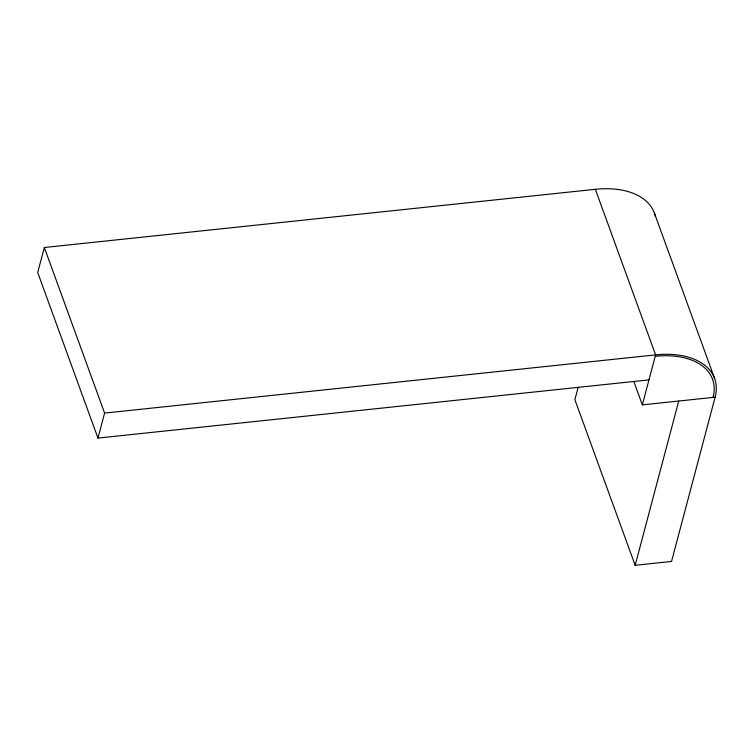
<?xml version="1.0" encoding="UTF-8"?>
<svg xmlns="http://www.w3.org/2000/svg" width="754" height="754" viewBox="0 0 754 754"><rect width="100%" height="100%" fill="white"/><g stroke="black" fill="none" stroke-linecap="round" stroke-linejoin="round"><path stroke-width="1.13" d="M655.386 216.53A76.927 45.975 -20 0 0 595.34 189.301L44.335 247.51L37.7 272.505L97.973 438.083L648.977 379.884M97.973 438.083L104.599 413.088L44.335 247.51M578.195 387.245L574.887 399.705L635.16 565.293L671.541 561.447L715.122 397.188A76.927 45.975 -20 0 0 655.612 354.88L595.34 189.301M715.122 397.188L642.342 404.879L655.612 354.88L104.599 413.088M635.16 565.293L678.732 401.034M654.387 213.052L714.66 378.64M633.907 381.694L642.342 404.879M655.226 356.312A74.721 44.656 -20 0 1 713.039 397.405"/></g></svg>
